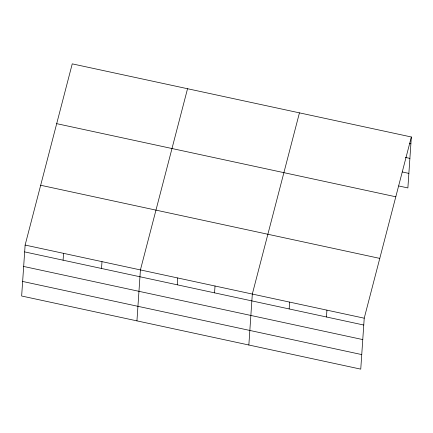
<?xml version="1.0" encoding="UTF-8"?>
<svg xmlns="http://www.w3.org/2000/svg" width="433" height="433" viewBox="0 0 433 433"><rect width="100%" height="100%" fill="white"/><g stroke="black" fill="none" stroke-linecap="round" stroke-linejoin="round"><path stroke-width="0.65" d="M25.125 245.062L21.65 296.01L360.754 369.138L364.223 318.19L411.35 136.99L72.246 63.862L25.125 245.062L364.223 318.19M63.088 260.184L63.554 253.348M101.522 268.476L101.988 261.635M136.947 320.875L140.416 269.927L187.543 88.727M177.254 284.806L177.719 277.97M214.552 292.854L215.022 286.013M248.851 345.004L252.32 294.056L299.447 112.856M289.157 308.94L289.623 302.104M326.46 316.983L326.926 310.147M411.35 136.99L407.875 187.938L398.717 185.963M409.575 143.55L410.885 143.832M405.31 157.401L409.894 158.386M402.327 171.971L408.871 173.384M56.696 123.659L395.8 196.788M40.675 185.264L379.779 258.393M24.659 251.898L363.758 325.031M23.663 266.457L362.767 339.586M22.64 281.45L361.744 354.584"/></g></svg>
